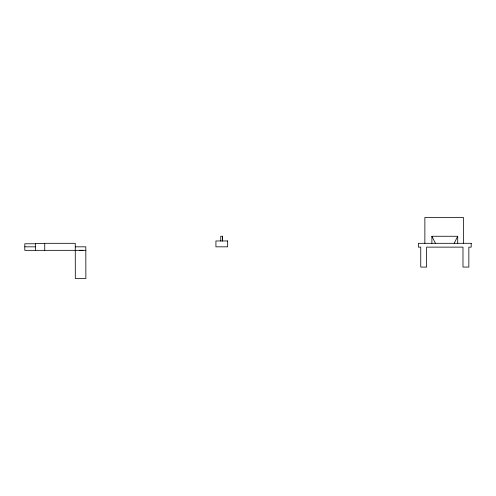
<?xml version="1.0" encoding="UTF-8"?>
<svg xmlns="http://www.w3.org/2000/svg" width="496" height="496" viewBox="0 0 496 496"><rect width="100%" height="100%" fill="white"/><g stroke="black" fill="none" stroke-linecap="round" stroke-linejoin="round"><path stroke-width="0.74" d="M454.187 243.307L457.709 236.263L431.892 236.263L431.892 243.307M75.256 246.828L85.814 246.828L85.814 250.325L24.8 250.35L24.8 243.778L35.359 243.778M44.745 243.542L35.359 243.542L35.359 250.35M24.8 246.828L35.359 246.828M79.242 250.325L82.999 250.325M431.892 236.263L435.414 243.307M85.814 250.325L85.876 278.485L75.318 278.51L75.256 243.307L44.745 243.307L44.745 250.35M463.444 243.307L463.444 217.49L424.867 217.49L424.867 243.307M457.709 236.263L457.709 243.307M222.568 240.957L222.568 236.263L220.739 236.263L220.776 240.957M222.487 236.263L222.487 240.957M227.652 240.957L215.921 240.957L215.921 246.828L227.652 246.828L227.652 240.957M471.2 243.307L418.401 243.307L418.401 247.132L420.744 247.132L420.744 267.077L426.61 267.077L426.61 247.132L462.985 247.132L462.985 267.077L468.85 267.077L468.85 247.132L471.2 247.132L471.2 243.307"/></g></svg>
